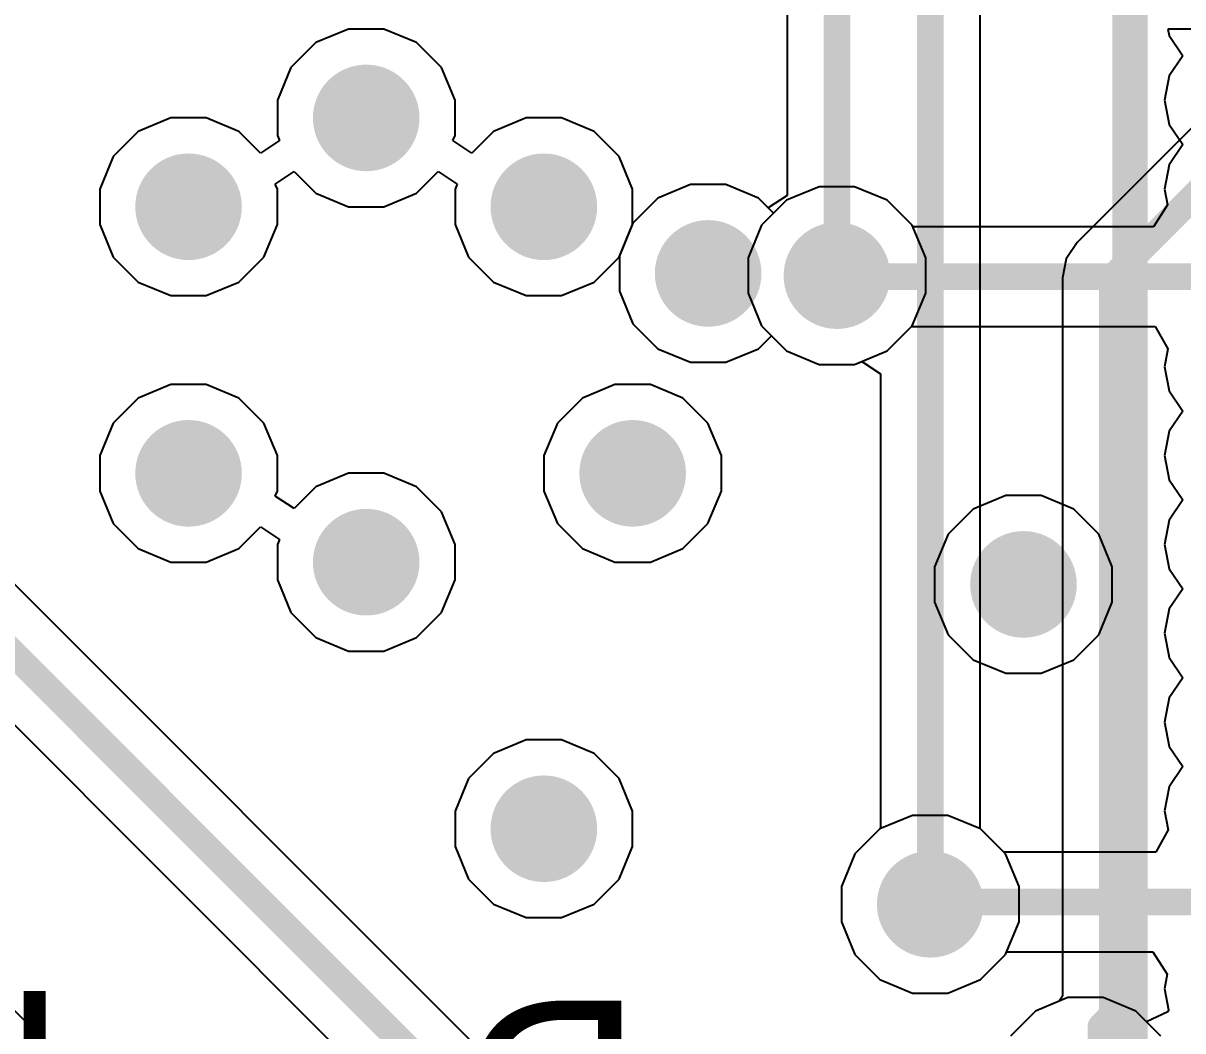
# Model space of a CAD drawing. Header units: inches. Extents: x -1.9 to 51.5, y -1.6 to 35.1.
# Drawn here: x 17.07 to 23.6, y 18.36 to 24.03 of the extents above; entities that cross this region are included whole.
import ezdxf

# ---------------------------------------------------------------- set-up
doc = ezdxf.new("R2010")
doc.units = ezdxf.units.IN
for name, color, linetype in [('Bottom Layer', 76, 'Continuous'), ('Bottom Layer 1', 5, 'Continuous'), ('Bottom Overlay', 54, 'Continuous'), ('Top Layer', 16, 'Continuous'), ('Top Layer 1', 1, 'Continuous'), ('Top Overlay', 2, 'Continuous'), ('Via Holes', 16, 'Continuous')]:
    doc.layers.add(name, color=color, linetype=linetype)
doc.styles.add('Arial', font='', dxfattribs={"height": 0.2})
doc.styles.get('Arial').set_extended_font_data('Arial')

# ---------------------------------------------------------------- blocks, each defined once
blk = doc.blocks.new('LQFP100_173')
at = {"layer": 'Top Overlay'}
blk.add_lwpolyline([(6.6, -6.6, 0.2, 0.2, 0), (6.6, 6.6, 0.2, 0.2, 0)], format="xyseb", dxfattribs=at)

msp = doc.modelspace()

# ---------------------------------------------------------------- hatches: boundary and pattern name
at = {"layer": 'Bottom Layer'}
h = msp.add_hatch(color=76, dxfattribs=at)
edge = h.paths.add_edge_path()
edge.add_arc((19, 23.5), 0.3, 0, 360)
h = msp.add_hatch(color=76, dxfattribs=at)
edge = h.paths.add_edge_path()
edge.add_arc((18, 23), 0.3, 0, 360)
h = msp.add_hatch(color=76, dxfattribs=at)
edge = h.paths.add_edge_path()
edge.add_arc((20, 23), 0.3, 0, 360)
h = msp.add_hatch(color=76, dxfattribs=at)
edge = h.paths.add_edge_path()
edge.add_arc((20.925, 22.625), 0.3, 0, 360)
h = msp.add_hatch(color=76, dxfattribs=at)
edge = h.paths.add_edge_path()
edge.add_arc((21.6499, 22.6125), 0.3, 0, 360)
h = msp.add_hatch(color=76, dxfattribs=at)
edge = h.paths.add_edge_path()
edge.add_arc((18, 21.5), 0.3, 0, 360)
h = msp.add_hatch(color=76, dxfattribs=at)
edge = h.paths.add_edge_path()
edge.add_arc((20.5, 21.5), 0.3, 0, 360)
h = msp.add_hatch(color=76, dxfattribs=at)
edge = h.paths.add_edge_path()
edge.add_arc((19, 21), 0.3, 0, 360)
h = msp.add_hatch(color=76, dxfattribs=at)
edge = h.paths.add_edge_path()
edge.add_arc((22.7, 20.875), 0.3, 0, 360)
h = msp.add_hatch(color=76, dxfattribs=at)
edge = h.paths.add_edge_path()
edge.add_arc((20, 19.5), 0.3, 0, 360)
h = msp.add_hatch(color=76, dxfattribs=at)
edge = h.paths.add_edge_path()
edge.add_arc((22.175, 19.075), 0.3, 0, 360)
at = {"layer": 'Bottom Layer 1'}
h = msp.add_hatch(color=5, dxfattribs=at)
edge = h.paths.add_edge_path()
edge.add_arc((19, 23.5), 0.3, 0, 360)
h = msp.add_hatch(color=5, dxfattribs=at)
edge = h.paths.add_edge_path()
edge.add_arc((18, 23), 0.3, 0, 360)
h = msp.add_hatch(color=5, dxfattribs=at)
edge = h.paths.add_edge_path()
edge.add_arc((20, 23), 0.3, 0, 360)
h = msp.add_hatch(color=5, dxfattribs=at)
edge = h.paths.add_edge_path()
edge.add_arc((20.925, 22.625), 0.3, 0, 360)
h = msp.add_hatch(color=5, dxfattribs=at)
edge = h.paths.add_edge_path()
edge.add_arc((21.6499, 22.6125), 0.3, 0, 360)
h = msp.add_hatch(color=5, dxfattribs=at)
edge = h.paths.add_edge_path()
edge.add_arc((18, 21.5), 0.3, 0, 360)
h = msp.add_hatch(color=5, dxfattribs=at)
edge = h.paths.add_edge_path()
edge.add_arc((20.5, 21.5), 0.3, 0, 360)
h = msp.add_hatch(color=5, dxfattribs=at)
edge = h.paths.add_edge_path()
edge.add_arc((19, 21), 0.3, 0, 360)
h = msp.add_hatch(color=5, dxfattribs=at)
edge = h.paths.add_edge_path()
edge.add_arc((22.7, 20.875), 0.3, 0, 360)
h = msp.add_hatch(color=5, dxfattribs=at)
edge = h.paths.add_edge_path()
edge.add_arc((20, 19.5), 0.3, 0, 360)
h = msp.add_hatch(color=5, dxfattribs=at)
edge = h.paths.add_edge_path()
edge.add_arc((22.175, 19.075), 0.3, 0, 360)
at = {"layer": 'Top Layer'}
h = msp.add_hatch(color=16, dxfattribs=at)
edge = h.paths.add_edge_path()
edge.add_arc((19, 23.5), 0.3, 0, 360)
h = msp.add_hatch(color=16, dxfattribs=at)
edge = h.paths.add_edge_path()
edge.add_arc((18, 23), 0.3, 0, 360)
h = msp.add_hatch(color=16, dxfattribs=at)
edge = h.paths.add_edge_path()
edge.add_arc((20, 23), 0.3, 0, 360)
h = msp.add_hatch(color=16, dxfattribs=at)
edge = h.paths.add_edge_path()
edge.add_arc((20.925, 22.625), 0.3, 0, 360)
h = msp.add_hatch(color=16, dxfattribs=at)
edge = h.paths.add_edge_path()
edge.add_arc((21.6499, 22.6125), 0.3, 0, 360)
h = msp.add_hatch(color=16, dxfattribs=at)
edge = h.paths.add_edge_path()
edge.add_arc((18, 21.5), 0.3, 0, 360)
h = msp.add_hatch(color=16, dxfattribs=at)
edge = h.paths.add_edge_path()
edge.add_arc((20.5, 21.5), 0.3, 0, 360)
h = msp.add_hatch(color=16, dxfattribs=at)
edge = h.paths.add_edge_path()
edge.add_arc((19, 21), 0.3, 0, 360)
h = msp.add_hatch(color=16, dxfattribs=at)
edge = h.paths.add_edge_path()
edge.add_arc((22.7, 20.875), 0.3, 0, 360)
h = msp.add_hatch(color=16, dxfattribs=at)
edge = h.paths.add_edge_path()
edge.add_arc((20, 19.5), 0.3, 0, 360)
h = msp.add_hatch(color=16, dxfattribs=at)
edge = h.paths.add_edge_path()
edge.add_arc((22.175, 19.075), 0.3, 0, 360)
at = {"layer": 'Top Layer 1'}
h = msp.add_hatch(color=1, dxfattribs=at)
edge = h.paths.add_edge_path()
edge.add_arc((19, 23.5), 0.3, 0, 360)
h = msp.add_hatch(color=1, dxfattribs=at)
edge = h.paths.add_edge_path()
edge.add_arc((18, 23), 0.3, 0, 360)
h = msp.add_hatch(color=1, dxfattribs=at)
edge = h.paths.add_edge_path()
edge.add_arc((20, 23), 0.3, 0, 360)
h = msp.add_hatch(color=1, dxfattribs=at)
edge = h.paths.add_edge_path()
edge.add_arc((20.925, 22.625), 0.3, 0, 360)
h = msp.add_hatch(color=1, dxfattribs=at)
edge = h.paths.add_edge_path()
edge.add_arc((21.6499, 22.6125), 0.3, 0, 360)
h = msp.add_hatch(color=1, dxfattribs=at)
edge = h.paths.add_edge_path()
edge.add_arc((18, 21.5), 0.3, 0, 360)
h = msp.add_hatch(color=1, dxfattribs=at)
edge = h.paths.add_edge_path()
edge.add_arc((20.5, 21.5), 0.3, 0, 360)
h = msp.add_hatch(color=1, dxfattribs=at)
edge = h.paths.add_edge_path()
edge.add_arc((19, 21), 0.3, 0, 360)
h = msp.add_hatch(color=1, dxfattribs=at)
edge = h.paths.add_edge_path()
edge.add_arc((22.7, 20.875), 0.3, 0, 360)
h = msp.add_hatch(color=1, dxfattribs=at)
edge = h.paths.add_edge_path()
edge.add_arc((20, 19.5), 0.3, 0, 360)
h = msp.add_hatch(color=1, dxfattribs=at)
edge = h.paths.add_edge_path()
edge.add_arc((22.175, 19.075), 0.3, 0, 360)
at = {"layer": 'Via Holes'}
h = msp.add_hatch(color=7, dxfattribs=at)
edge = h.paths.add_edge_path()
edge.add_arc((19, 23.5), 0.15, 0, 360)
h = msp.add_hatch(color=7, dxfattribs=at)
edge = h.paths.add_edge_path()
edge.add_arc((18, 23), 0.15, 0, 360)
h = msp.add_hatch(color=7, dxfattribs=at)
edge = h.paths.add_edge_path()
edge.add_arc((20, 23), 0.15, 0, 360)
h = msp.add_hatch(color=7, dxfattribs=at)
edge = h.paths.add_edge_path()
edge.add_arc((20.925, 22.625), 0.15, 0, 360)
h = msp.add_hatch(color=7, dxfattribs=at)
edge = h.paths.add_edge_path()
edge.add_arc((21.6499, 22.6125), 0.15, 0, 360)
h = msp.add_hatch(color=7, dxfattribs=at)
edge = h.paths.add_edge_path()
edge.add_arc((18, 21.5), 0.15, 0, 360)
h = msp.add_hatch(color=7, dxfattribs=at)
edge = h.paths.add_edge_path()
edge.add_arc((20.5, 21.5), 0.15, 0, 360)
h = msp.add_hatch(color=7, dxfattribs=at)
edge = h.paths.add_edge_path()
edge.add_arc((19, 21), 0.15, 0, 360)
h = msp.add_hatch(color=7, dxfattribs=at)
edge = h.paths.add_edge_path()
edge.add_arc((22.7, 20.875), 0.15, 0, 360)
h = msp.add_hatch(color=7, dxfattribs=at)
edge = h.paths.add_edge_path()
edge.add_arc((20, 19.5), 0.15, 0, 360)
h = msp.add_hatch(color=7, dxfattribs=at)
edge = h.paths.add_edge_path()
edge.add_arc((22.175, 19.075), 0.15, 0, 360)

# ---------------------------------------------------------------- linework, layer by layer
at = {"layer": 'Bottom Layer'}
for p, q in [((18.9005, 24), (18.7168, 23.9239)), ((19.0995, 24), (18.9005, 24)), ((19.2832, 23.9239), (19.0995, 24)), ((18.7168, 23.9239), (18.5761, 23.7832)), ((19.4239, 23.7832), (19.2832, 23.9239)), ((18.5761, 23.7832), (18.5, 23.5995)), ((19.5, 23.5995), (19.4239, 23.7832)), ((18.5, 23.5995), (18.5, 23.4005)), ((19.5, 23.4005), (19.5, 23.5995)), ((17.9006, 23.5), (17.7168, 23.4239)), ((18.0995, 23.5), (17.9006, 23.5)), ((18.2833, 23.4239), (18.0995, 23.5)), ((19.9006, 23.5), (19.7168, 23.4239)), ((20.0995, 23.5), (19.9006, 23.5)), ((20.2833, 23.4239), (20.0995, 23.5)), ((17.7168, 23.4239), (17.5761, 23.2833)), ((18.4058, 23.3014), (18.2833, 23.4239)), ((18.5117, 23.3722), (18.4058, 23.3014)), ((18.5, 23.4005), (18.5117, 23.3722)), ((19.4882, 23.3721), (19.5, 23.4005)), ((19.5942, 23.3013), (19.4882, 23.3721)), ((19.7168, 23.4239), (19.5942, 23.3013)), ((20.4239, 23.2833), (20.2833, 23.4239)), ((17.5761, 23.2833), (17.5, 23.0995)), ((20.5, 23.0995), (20.4239, 23.2833)), ((18.4883, 23.1278), (18.5942, 23.1986)), ((18.5942, 23.1986), (18.7168, 23.0761)), ((19.2832, 23.0761), (19.4058, 23.1987)), ((19.4058, 23.1987), (19.5118, 23.1279)), ((18.5, 23.0995), (18.4883, 23.1278)), ((19.5118, 23.1279), (19.5, 23.0995)), ((21.5504, 23.1125), (21.3667, 23.0364)), ((21.7493, 23.1125), (21.5504, 23.1125)), ((21.9331, 23.0364), (21.7493, 23.1125)), ((17.5, 23.0995), (17.5, 22.9006)), ((18.5, 22.9006), (18.5, 23.0995)), ((18.7168, 23.0761), (18.9005, 23)), ((19.0995, 23), (19.2832, 23.0761)), ((19.5, 23.0995), (19.5, 22.9006)), ((20.5, 22.9006), (20.5, 23.0995)), ((18.9005, 23), (19.0995, 23)), ((21.3667, 23.0364), (21.226, 22.8957)), ((22.0738, 22.8957), (21.9331, 23.0364)), ((17.5, 22.9006), (17.5761, 22.7168)), ((18.4239, 22.7168), (18.5, 22.9006)), ((19.5, 22.9006), (19.5761, 22.7168)), ((20.4239, 22.7168), (20.5, 22.9006)), ((21.226, 22.8957), (21.1499, 22.712)), ((22.1499, 22.712), (22.0738, 22.8957)), ((17.5761, 22.7168), (17.7168, 22.5761)), ((18.2833, 22.5761), (18.4239, 22.7168)), ((19.5761, 22.7168), (19.7168, 22.5761)), ((20.2833, 22.5761), (20.4239, 22.7168)), ((21.1499, 22.712), (21.1499, 22.513)), ((22.1499, 22.513), (22.1499, 22.712)), ((17.7168, 22.5761), (17.9006, 22.5)), ((18.0995, 22.5), (18.2833, 22.5761)), ((19.7168, 22.5761), (19.9006, 22.5)), ((20.0995, 22.5), (20.2833, 22.5761)), ((17.9006, 22.5), (18.0995, 22.5)), ((19.9006, 22.5), (20.0995, 22.5)), ((21.1499, 22.513), (21.226, 22.3293)), ((22.0738, 22.3293), (22.1499, 22.513)), ((21.226, 22.3293), (21.3667, 22.1886)), ((21.9331, 22.1886), (22.0738, 22.3293)), ((21.3667, 22.1886), (21.5504, 22.1125)), ((21.7493, 22.1125), (21.9331, 22.1886)), ((21.5504, 22.1125), (21.7493, 22.1125)), ((17.9005, 22), (17.7168, 21.9239)), ((18.0995, 22), (17.9005, 22)), ((18.2832, 21.9239), (18.0995, 22)), ((20.4005, 22), (20.2168, 21.9239)), ((20.5995, 22), (20.4005, 22)), ((20.7832, 21.9239), (20.5995, 22)), ((17.7168, 21.9239), (17.5761, 21.7832)), ((18.4239, 21.7832), (18.2832, 21.9239)), ((20.2168, 21.9239), (20.0761, 21.7832)), ((20.9239, 21.7832), (20.7832, 21.9239)), ((17.5761, 21.7832), (17.5, 21.5995)), ((18.5, 21.5995), (18.4239, 21.7832)), ((20.0761, 21.7832), (20, 21.5995)), ((21, 21.5995), (20.9239, 21.7832)), ((17.5, 21.5995), (17.5, 21.4005)), ((18.5, 21.4005), (18.5, 21.5995)), ((20, 21.5995), (20, 21.4005)), ((21, 21.4005), (21, 21.5995)), ((18.9006, 21.5), (18.7168, 21.4239)), ((19.0995, 21.5), (18.9006, 21.5)), ((19.2833, 21.4239), (19.0995, 21.5)), ((18.7168, 21.4239), (18.5942, 21.3013)), ((19.4239, 21.2833), (19.2833, 21.4239)), ((17.5, 21.4005), (17.5761, 21.2168)), ((18.4882, 21.3721), (18.5, 21.4005)), ((18.5942, 21.3013), (18.4882, 21.3721)), ((20, 21.4005), (20.0761, 21.2168)), ((20.9239, 21.2168), (21, 21.4005)), ((22.6005, 21.375), (22.4168, 21.2989)), ((22.7995, 21.375), (22.6005, 21.375)), ((22.9832, 21.2989), (22.7995, 21.375)), ((19.5, 21.0995), (19.4239, 21.2833)), ((22.4168, 21.2989), (22.2761, 21.1582)), ((23.1239, 21.1582), (22.9832, 21.2989)), ((17.5761, 21.2168), (17.7168, 21.0761)), ((20.0761, 21.2168), (20.2168, 21.0761)), ((20.7832, 21.0761), (20.9239, 21.2168)), ((18.2832, 21.0761), (18.4058, 21.1987)), ((18.4058, 21.1987), (18.5118, 21.1279)), ((22.2761, 21.1582), (22.2, 20.9745)), ((23.2, 20.9745), (23.1239, 21.1582)), ((18.5118, 21.1279), (18.5, 21.0995)), ((18.5, 21.0995), (18.5, 20.9006)), ((19.5, 20.9006), (19.5, 21.0995)), ((17.7168, 21.0761), (17.9005, 21)), ((18.0995, 21), (18.2832, 21.0761)), ((20.2168, 21.0761), (20.4005, 21)), ((20.5995, 21), (20.7832, 21.0761)), ((17.9005, 21), (18.0995, 21)), ((20.4005, 21), (20.5995, 21)), ((22.2, 20.9745), (22.2, 20.7755)), ((23.2, 20.7755), (23.2, 20.9745)), ((18.5, 20.9006), (18.5761, 20.7168)), ((19.4239, 20.7168), (19.5, 20.9006)), ((22.2, 20.7755), (22.2761, 20.5918)), ((23.1239, 20.5918), (23.2, 20.7755)), ((18.5761, 20.7168), (18.7168, 20.5761)), ((19.2833, 20.5761), (19.4239, 20.7168)), ((18.7168, 20.5761), (18.9006, 20.5)), ((19.0995, 20.5), (19.2833, 20.5761)), ((22.2761, 20.5918), (22.4168, 20.4511)), ((22.9832, 20.4511), (23.1239, 20.5918)), ((18.9006, 20.5), (19.0995, 20.5)), ((22.4168, 20.4511), (22.6005, 20.375)), ((22.7995, 20.375), (22.9832, 20.4511)), ((22.6005, 20.375), (22.7995, 20.375)), ((19.9005, 20), (19.7168, 19.9239)), ((20.0995, 20), (19.9005, 20)), ((20.2832, 19.9239), (20.0995, 20)), ((19.7168, 19.9239), (19.5761, 19.7832)), ((20.4239, 19.7832), (20.2832, 19.9239)), ((19.5761, 19.7832), (19.5, 19.5995)), ((20.5, 19.5995), (20.4239, 19.7832)), ((19.5, 19.5995), (19.5, 19.4005)), ((20.5, 19.4005), (20.5, 19.5995)), ((22.0755, 19.575), (21.8918, 19.4989)), ((22.2745, 19.575), (22.0755, 19.575)), ((22.4582, 19.4989), (22.2745, 19.575)), ((21.8918, 19.4989), (21.7511, 19.3582)), ((22.5989, 19.3582), (22.4582, 19.4989)), ((19.5, 19.4005), (19.5761, 19.2168)), ((20.4239, 19.2168), (20.5, 19.4005)), ((21.7511, 19.3582), (21.675, 19.1745)), ((22.675, 19.1745), (22.5989, 19.3582)), ((19.5761, 19.2168), (19.7168, 19.0761)), ((20.2832, 19.0761), (20.4239, 19.2168)), ((21.675, 19.1745), (21.675, 18.9755)), ((22.675, 18.9755), (22.675, 19.1745)), ((19.7168, 19.0761), (19.9005, 19)), ((20.0995, 19), (20.2832, 19.0761)), ((19.9005, 19), (20.0995, 19)), ((21.675, 18.9755), (21.7511, 18.7918)), ((22.5989, 18.7918), (22.675, 18.9755)), ((21.7511, 18.7918), (21.8918, 18.6511)), ((22.4582, 18.6511), (22.5989, 18.7918)), ((21.8918, 18.6511), (22.0755, 18.575)), ((22.2745, 18.575), (22.4582, 18.6511)), ((22.0755, 18.575), (22.2745, 18.575)), ((22.9505, 18.55), (22.7668, 18.4739)), ((23.1495, 18.55), (22.9505, 18.55)), ((23.3332, 18.4739), (23.1495, 18.55)), ((22.7668, 18.4739), (22.6261, 18.3332)), ((23.4739, 18.3332), (23.3332, 18.4739))]:
    msp.add_line(p, q, dxfattribs=at)
at = {"layer": 'Bottom Layer 1'}
for p, q in [((21.3695, 27.1529), (21.3695, 23.0644)), ((25.475, 25.2715), (23.0017, 22.7983)), ((22.4554, 19.5001), (22.4554, 24.2339)), ((22.6977, 15.1988), (13.8804, 24.0161)), ((13.4017, 23.7017), (22.2321, 14.8714)), ((20.8255, 23.125), (20.6418, 23.0489)), ((21.0245, 23.125), (20.8255, 23.125)), ((21.2082, 23.0489), (21.0245, 23.125)), ((20.6418, 23.0489), (20.5011, 22.9082)), ((21.2621, 22.995), (21.2082, 23.0489)), ((21.3695, 23.0644), (21.2621, 22.995)), ((20.5011, 22.9082), (20.425, 22.7245)), ((23.0017, 22.7983), (22.941, 22.7073)), ((20.425, 22.7245), (20.425, 22.5255)), ((22.941, 22.7073), (22.9196, 22.6)), ((22.9196, 22.6), (22.9196, 18.5578)), ((20.425, 22.5255), (20.5011, 22.3418)), ((21.4286, 14.0679), (13.0304, 22.4661)), ((20.5011, 22.3418), (20.6418, 22.2011)), ((21.2082, 22.2011), (21.2812, 22.2741)), ((21.2812, 22.2741), (21.3667, 22.1886)), ((20.6418, 22.2011), (20.8255, 22.125)), ((21.0245, 22.125), (21.2082, 22.2011)), ((21.3667, 22.1886), (21.5504, 22.1125)), ((21.7493, 22.1125), (21.7907, 22.1296)), ((21.7907, 22.1296), (21.8946, 22.0602)), ((20.8255, 22.125), (21.0245, 22.125)), ((21.5504, 22.1125), (21.7493, 22.1125)), ((21.8946, 22.0602), (21.8946, 19.5001)), ((21.8918, 19.4989), (21.7511, 19.3582)), ((21.8946, 19.5001), (21.8918, 19.4989)), ((22.4582, 19.4989), (22.4554, 19.5001)), ((22.5989, 19.3582), (22.4582, 19.4989)), ((21.7511, 19.3582), (21.675, 19.1745)), ((22.675, 19.1745), (22.5989, 19.3582)), ((21.675, 19.1745), (21.675, 18.9755)), ((22.675, 18.9755), (22.675, 19.1745)), ((21.675, 18.9755), (21.7511, 18.7918)), ((22.5989, 18.7918), (22.675, 18.9755)), ((21.7511, 18.7918), (21.8918, 18.6511)), ((22.4582, 18.6511), (22.5989, 18.7918)), ((21.8918, 18.6511), (22.0755, 18.575)), ((22.2745, 18.575), (22.4582, 18.6511)), ((22.0755, 18.575), (22.2745, 18.575)), ((22.9196, 18.5578), (22.9005, 18.5293)), ((22.7668, 18.4739), (22.6261, 18.3332)), ((22.9005, 18.5293), (22.7668, 18.4739))]:
    msp.add_line(p, q, dxfattribs=at)
for points in [[(21.6499, 22.6125, 0.15, 0.15, 0), (21.6499, 27.2691, 0.15, 0.15, 0)], [(23.2, 22.6, 0.15, 0.15, 0), (26.075, 25.475, 0.15, 0.15, 0)], [(22.175, 19.075, 0.15, 0.15, 0), (22.175, 24.35, 0.15, 0.15, 0)], [(13.6, 23.9, 0.15, 0.15, 0), (22.8, 14.7, 0.15, 0.15, 0)], [(23.2, 18.4507, 0.15, 0.15, 0), (23.2, 22.6, 0.15, 0.15, 0)], [(23.1361, 18.3868, 0.15, 0.15, 0), (23.2, 18.4507, 0.15, 0.15, 0)], [(23.1361, 18.1361, 0.15, 0.15, 0), (23.1361, 18.3868, 0.15, 0.15, 0)]]:
    msp.add_lwpolyline(points, format="xyseb", dxfattribs=at)
for points in [[(21.6124, 22.6125, 0.075, 0.075, 1), (21.6874, 22.6125, 0.075, 0.075, 1)], [(23.1625, 22.6, 0.075, 0.075, 1), (23.2375, 22.6, 0.075, 0.075, 1)], [(23.1625, 22.6, 0.075, 0.075, 1), (23.2375, 22.6, 0.075, 0.075, 1)], [(22.1375, 19.075, 0.075, 0.075, 1), (22.2125, 19.075, 0.075, 0.075, 1)], [(23.1625, 18.4507, 0.075, 0.075, 1), (23.2375, 18.4507, 0.075, 0.075, 1)], [(23.1625, 18.4507, 0.075, 0.075, 1), (23.2375, 18.4507, 0.075, 0.075, 1)], [(23.0986, 18.3868, 0.075, 0.075, 1), (23.1736, 18.3868, 0.075, 0.075, 1)], [(23.0986, 18.3868, 0.075, 0.075, 1), (23.1736, 18.3868, 0.075, 0.075, 1)]]:
    msp.add_lwpolyline(points, format="xyseb", close=True, dxfattribs=at)
at = {"layer": 'Top Layer'}
for p, q in [((18.9005, 24), (18.7168, 23.9239)), ((19.0995, 24), (18.9005, 24)), ((19.2832, 23.9239), (19.0995, 24)), ((18.7168, 23.9239), (18.5761, 23.7832)), ((19.4239, 23.7832), (19.2832, 23.9239)), ((18.5761, 23.7832), (18.5, 23.5995)), ((19.5, 23.5995), (19.4239, 23.7832)), ((18.5, 23.5995), (18.5, 23.4005)), ((19.5, 23.4005), (19.5, 23.5995)), ((17.9006, 23.5), (17.7168, 23.4239)), ((18.0995, 23.5), (17.9006, 23.5)), ((18.2833, 23.4239), (18.0995, 23.5)), ((19.9006, 23.5), (19.7168, 23.4239)), ((20.0995, 23.5), (19.9006, 23.5)), ((20.2833, 23.4239), (20.0995, 23.5)), ((17.7168, 23.4239), (17.5761, 23.2833)), ((18.4058, 23.3014), (18.2833, 23.4239)), ((18.5117, 23.3722), (18.4058, 23.3014)), ((18.5, 23.4005), (18.5117, 23.3722)), ((19.4882, 23.3721), (19.5, 23.4005)), ((19.5942, 23.3013), (19.4882, 23.3721)), ((19.7168, 23.4239), (19.5942, 23.3013)), ((20.4239, 23.2833), (20.2833, 23.4239)), ((17.5761, 23.2833), (17.5, 23.0995)), ((20.5, 23.0995), (20.4239, 23.2833)), ((18.4883, 23.1278), (18.5942, 23.1986)), ((18.5942, 23.1986), (18.7168, 23.0761)), ((19.2832, 23.0761), (19.4058, 23.1987)), ((19.4058, 23.1987), (19.5118, 23.1279)), ((18.5, 23.0995), (18.4883, 23.1278)), ((19.5118, 23.1279), (19.5, 23.0995)), ((21.5504, 23.1125), (21.3667, 23.0364)), ((21.7493, 23.1125), (21.5504, 23.1125)), ((21.9331, 23.0364), (21.7493, 23.1125)), ((17.5, 23.0995), (17.5, 22.9006)), ((18.5, 22.9006), (18.5, 23.0995)), ((18.7168, 23.0761), (18.9005, 23)), ((19.0995, 23), (19.2832, 23.0761)), ((19.5, 23.0995), (19.5, 22.9006)), ((20.5, 22.9006), (20.5, 23.0995)), ((18.9005, 23), (19.0995, 23)), ((21.3667, 23.0364), (21.226, 22.8957)), ((22.0738, 22.8957), (21.9331, 23.0364)), ((17.5, 22.9006), (17.5761, 22.7168)), ((18.4239, 22.7168), (18.5, 22.9006)), ((19.5, 22.9006), (19.5761, 22.7168)), ((20.4239, 22.7168), (20.5, 22.9006)), ((21.226, 22.8957), (21.1499, 22.712)), ((22.1499, 22.712), (22.0738, 22.8957)), ((17.5761, 22.7168), (17.7168, 22.5761)), ((18.2833, 22.5761), (18.4239, 22.7168)), ((19.5761, 22.7168), (19.7168, 22.5761)), ((20.2833, 22.5761), (20.4239, 22.7168)), ((21.1499, 22.712), (21.1499, 22.513)), ((22.1499, 22.513), (22.1499, 22.712)), ((17.7168, 22.5761), (17.9006, 22.5)), ((18.0995, 22.5), (18.2833, 22.5761)), ((19.7168, 22.5761), (19.9006, 22.5)), ((20.0995, 22.5), (20.2833, 22.5761)), ((17.9006, 22.5), (18.0995, 22.5)), ((19.9006, 22.5), (20.0995, 22.5)), ((21.1499, 22.513), (21.226, 22.3293)), ((22.0738, 22.3293), (22.1499, 22.513)), ((21.226, 22.3293), (21.3667, 22.1886)), ((21.9331, 22.1886), (22.0738, 22.3293)), ((21.3667, 22.1886), (21.5504, 22.1125)), ((21.7493, 22.1125), (21.9331, 22.1886)), ((21.5504, 22.1125), (21.7493, 22.1125)), ((17.9005, 22), (17.7168, 21.9239)), ((18.0995, 22), (17.9005, 22)), ((18.2832, 21.9239), (18.0995, 22)), ((20.4005, 22), (20.2168, 21.9239)), ((20.5995, 22), (20.4005, 22)), ((20.7832, 21.9239), (20.5995, 22)), ((17.7168, 21.9239), (17.5761, 21.7832)), ((18.4239, 21.7832), (18.2832, 21.9239)), ((20.2168, 21.9239), (20.0761, 21.7832)), ((20.9239, 21.7832), (20.7832, 21.9239)), ((17.5761, 21.7832), (17.5, 21.5995)), ((18.5, 21.5995), (18.4239, 21.7832)), ((20.0761, 21.7832), (20, 21.5995)), ((21, 21.5995), (20.9239, 21.7832)), ((17.5, 21.5995), (17.5, 21.4005)), ((18.5, 21.4005), (18.5, 21.5995)), ((20, 21.5995), (20, 21.4005)), ((21, 21.4005), (21, 21.5995)), ((18.9006, 21.5), (18.7168, 21.4239)), ((19.0995, 21.5), (18.9006, 21.5)), ((19.2833, 21.4239), (19.0995, 21.5)), ((18.7168, 21.4239), (18.5942, 21.3013)), ((19.4239, 21.2833), (19.2833, 21.4239)), ((17.5, 21.4005), (17.5761, 21.2168)), ((18.4882, 21.3721), (18.5, 21.4005)), ((18.5942, 21.3013), (18.4882, 21.3721)), ((20, 21.4005), (20.0761, 21.2168)), ((20.9239, 21.2168), (21, 21.4005)), ((22.6005, 21.375), (22.4168, 21.2989)), ((22.7995, 21.375), (22.6005, 21.375)), ((22.9832, 21.2989), (22.7995, 21.375)), ((19.5, 21.0995), (19.4239, 21.2833)), ((22.4168, 21.2989), (22.2761, 21.1582)), ((23.1239, 21.1582), (22.9832, 21.2989)), ((17.5761, 21.2168), (17.7168, 21.0761)), ((20.0761, 21.2168), (20.2168, 21.0761)), ((20.7832, 21.0761), (20.9239, 21.2168)), ((18.2832, 21.0761), (18.4058, 21.1987)), ((18.4058, 21.1987), (18.5118, 21.1279)), ((22.2761, 21.1582), (22.2, 20.9745)), ((23.2, 20.9745), (23.1239, 21.1582)), ((18.5118, 21.1279), (18.5, 21.0995)), ((18.5, 21.0995), (18.5, 20.9006)), ((19.5, 20.9006), (19.5, 21.0995)), ((17.7168, 21.0761), (17.9005, 21)), ((18.0995, 21), (18.2832, 21.0761)), ((20.2168, 21.0761), (20.4005, 21)), ((20.5995, 21), (20.7832, 21.0761)), ((17.9005, 21), (18.0995, 21)), ((20.4005, 21), (20.5995, 21)), ((22.2, 20.9745), (22.2, 20.7755)), ((23.2, 20.7755), (23.2, 20.9745)), ((18.5, 20.9006), (18.5761, 20.7168)), ((19.4239, 20.7168), (19.5, 20.9006)), ((22.2, 20.7755), (22.2761, 20.5918)), ((23.1239, 20.5918), (23.2, 20.7755)), ((18.5761, 20.7168), (18.7168, 20.5761)), ((19.2833, 20.5761), (19.4239, 20.7168)), ((18.7168, 20.5761), (18.9006, 20.5)), ((19.0995, 20.5), (19.2833, 20.5761)), ((22.2761, 20.5918), (22.4168, 20.4511)), ((22.9832, 20.4511), (23.1239, 20.5918)), ((18.9006, 20.5), (19.0995, 20.5)), ((22.4168, 20.4511), (22.6005, 20.375)), ((22.7995, 20.375), (22.9832, 20.4511)), ((22.6005, 20.375), (22.7995, 20.375)), ((19.9005, 20), (19.7168, 19.9239)), ((20.0995, 20), (19.9005, 20)), ((20.2832, 19.9239), (20.0995, 20)), ((19.7168, 19.9239), (19.5761, 19.7832)), ((20.4239, 19.7832), (20.2832, 19.9239)), ((19.5761, 19.7832), (19.5, 19.5995)), ((20.5, 19.5995), (20.4239, 19.7832)), ((19.5, 19.5995), (19.5, 19.4005)), ((20.5, 19.4005), (20.5, 19.5995)), ((22.0755, 19.575), (21.8918, 19.4989)), ((22.2745, 19.575), (22.0755, 19.575)), ((22.4582, 19.4989), (22.2745, 19.575)), ((21.8918, 19.4989), (21.7511, 19.3582)), ((22.5989, 19.3582), (22.4582, 19.4989)), ((19.5, 19.4005), (19.5761, 19.2168)), ((20.4239, 19.2168), (20.5, 19.4005)), ((21.7511, 19.3582), (21.675, 19.1745)), ((22.675, 19.1745), (22.5989, 19.3582)), ((19.5761, 19.2168), (19.7168, 19.0761)), ((20.2832, 19.0761), (20.4239, 19.2168)), ((21.675, 19.1745), (21.675, 18.9755)), ((22.675, 18.9755), (22.675, 19.1745)), ((19.7168, 19.0761), (19.9005, 19)), ((20.0995, 19), (20.2832, 19.0761)), ((19.9005, 19), (20.0995, 19)), ((21.675, 18.9755), (21.7511, 18.7918)), ((22.5989, 18.7918), (22.675, 18.9755)), ((21.7511, 18.7918), (21.8918, 18.6511)), ((22.4582, 18.6511), (22.5989, 18.7918)), ((21.8918, 18.6511), (22.0755, 18.575)), ((22.2745, 18.575), (22.4582, 18.6511)), ((22.0755, 18.575), (22.2745, 18.575)), ((22.9505, 18.55), (22.7668, 18.4739)), ((23.1495, 18.55), (22.9505, 18.55)), ((23.3332, 18.4739), (23.1495, 18.55)), ((22.7668, 18.4739), (22.6261, 18.3332)), ((23.4739, 18.3332), (23.3332, 18.4739))]:
    msp.add_line(p, q, dxfattribs=at)
at = {"layer": 'Top Layer 1'}
for p, q in [((24.425, 24), (23.513, 24)), ((23.513, 24), (23.5203, 23.9634)), ((23.5203, 23.9634), (23.5961, 23.85)), ((23.5961, 23.85), (23.5203, 23.7366)), ((23.5203, 23.7366), (23.4931, 23.6)), ((23.4931, 23.6), (23.5203, 23.4634)), ((23.5203, 23.4634), (23.5961, 23.35)), ((23.5961, 23.35), (23.5203, 23.2366)), ((23.5203, 23.2366), (23.4931, 23.1)), ((20.8255, 23.125), (20.6418, 23.0489)), ((21.0245, 23.125), (20.8255, 23.125)), ((21.2082, 23.0489), (21.0245, 23.125)), ((21.5504, 23.1125), (21.3667, 23.0364)), ((21.7493, 23.1125), (21.5504, 23.1125)), ((21.9331, 23.0364), (21.7493, 23.1125)), ((20.6418, 23.0489), (20.5011, 22.9082)), ((21.2937, 22.9634), (21.2082, 23.0489)), ((23.4931, 23.1), (23.5107, 23.0116)), ((21.3667, 23.0364), (21.2937, 22.9634)), ((22.0738, 22.8957), (21.9331, 23.0364)), ((23.5107, 23.0116), (23.4327, 22.8866)), ((20.5011, 22.9082), (20.425, 22.7245)), ((22.0775, 22.8866), (22.0738, 22.8957)), ((23.4327, 22.8866), (22.0775, 22.8866)), ((20.425, 22.7245), (20.425, 22.5255)), ((20.425, 22.5255), (20.5011, 22.3418)), ((20.5011, 22.3418), (20.6418, 22.2011)), ((21.9331, 22.1886), (22.0704, 22.3259)), ((22.0704, 22.3259), (23.4411, 22.3259)), ((23.4411, 22.3259), (23.5132, 22.2009)), ((21.2082, 22.2011), (21.2812, 22.2741)), ((21.2812, 22.2741), (21.3667, 22.1886)), ((20.6418, 22.2011), (20.8255, 22.125)), ((21.0245, 22.125), (21.2082, 22.2011)), ((23.5132, 22.2009), (23.4931, 22.1)), ((21.3667, 22.1886), (21.5504, 22.1125)), ((21.7493, 22.1125), (21.9331, 22.1886)), ((20.8255, 22.125), (21.0245, 22.125)), ((21.5504, 22.1125), (21.7493, 22.1125)), ((23.4931, 22.1), (23.5203, 21.9634)), ((23.5203, 21.9634), (23.5961, 21.85)), ((23.5961, 21.85), (23.5203, 21.7366)), ((23.5203, 21.7366), (23.4931, 21.6)), ((23.4931, 21.6), (23.5203, 21.4634)), ((23.5203, 21.4634), (23.5961, 21.35)), ((23.5961, 21.35), (23.5203, 21.2366)), ((23.5203, 21.2366), (23.4931, 21.1)), ((23.4931, 21.1), (23.5203, 20.9634)), ((23.5203, 20.9634), (23.5961, 20.85)), ((23.5961, 20.85), (23.5203, 20.7366)), ((23.5203, 20.7366), (23.4931, 20.6)), ((23.4931, 20.6), (23.5203, 20.4634)), ((23.5203, 20.4634), (23.5961, 20.35)), ((23.5961, 20.35), (23.5203, 20.2366)), ((23.5203, 20.2366), (23.4931, 20.1)), ((23.4931, 20.1), (23.5203, 19.9634)), ((23.5203, 19.9634), (23.5961, 19.85)), ((23.5961, 19.85), (23.5203, 19.7366)), ((23.5203, 19.7366), (23.4931, 19.6)), ((23.4931, 19.6), (23.5144, 19.4929)), ((22.0755, 19.575), (21.8918, 19.4989)), ((22.2745, 19.575), (22.0755, 19.575)), ((22.4582, 19.4989), (22.2745, 19.575)), ((21.8918, 19.4989), (21.7511, 19.3582)), ((22.5892, 19.3679), (22.4582, 19.4989)), ((23.5144, 19.4929), (23.4453, 19.3679)), ((21.7511, 19.3582), (21.675, 19.1745)), ((23.4453, 19.3679), (22.5892, 19.3679)), ((21.675, 19.1745), (21.675, 18.9755)), ((21.675, 18.9755), (21.7511, 18.7918)), ((22.5989, 18.7918), (22.6052, 18.8071)), ((22.6052, 18.8071), (23.4286, 18.8071)), ((23.4286, 18.8071), (23.5095, 18.6821)), ((21.7511, 18.7918), (21.8918, 18.6511)), ((22.4582, 18.6511), (22.5989, 18.7918)), ((23.5095, 18.6821), (23.4931, 18.6)), ((21.8918, 18.6511), (22.0755, 18.575)), ((22.2745, 18.575), (22.4582, 18.6511)), ((22.0755, 18.575), (22.2745, 18.575)), ((22.9505, 18.55), (22.7668, 18.4739)), ((23.1495, 18.55), (22.9505, 18.55)), ((23.3332, 18.4739), (23.1495, 18.55)), ((23.4931, 18.6), (23.5169, 18.4804)), ((22.7668, 18.4739), (22.6261, 18.3332)), ((23.3929, 18.4142), (23.3332, 18.4739)), ((23.5169, 18.4804), (23.5128, 18.469)), ((23.5128, 18.469), (23.3929, 18.4142))]:
    msp.add_line(p, q, dxfattribs=at)
for points in [[(21.6499, 22.6125, 0.15, 0.15, 0), (21.6561, 22.6063, 0.15, 0.15, 0)], [(21.6561, 22.6063, 0.15, 0.15, 0), (24.4187, 22.6063, 0.15, 0.15, 0)], [(22.175, 19.075, 0.15, 0.15, 0), (22.1875, 19.0875, 0.15, 0.15, 0)], [(22.1875, 19.0875, 0.15, 0.15, 0), (24.4125, 19.0875, 0.15, 0.15, 0)]]:
    msp.add_lwpolyline(points, format="xyseb", dxfattribs=at)
for points in [[(21.6124, 22.6125, 0.075, 0.075, 1), (21.6874, 22.6125, 0.075, 0.075, 1)], [(21.6186, 22.6063, 0.075, 0.075, 1), (21.6936, 22.6063, 0.075, 0.075, 1)], [(21.6186, 22.6063, 0.075, 0.075, 1), (21.6936, 22.6063, 0.075, 0.075, 1)], [(22.1375, 19.075, 0.075, 0.075, 1), (22.2125, 19.075, 0.075, 0.075, 1)], [(22.15, 19.0875, 0.075, 0.075, 1), (22.225, 19.0875, 0.075, 0.075, 1)], [(22.15, 19.0875, 0.075, 0.075, 1), (22.225, 19.0875, 0.075, 0.075, 1)]]:
    msp.add_lwpolyline(points, format="xyseb", close=True, dxfattribs=at)

# ---------------------------------------------------------------- block references
msp.add_blockref('LQFP100_173', (16.7, 18.1))

# ---------------------------------------------------------------- texts
at = {"layer": 'Bottom Overlay', "style": 'Arial', "text_generation_flag": 2}
msp.add_text('Developed by Gleb M.', height=1.000001, dxfattribs=at).set_placement((20.55, 17.5332))

doc.saveas('drawing.dxf')
